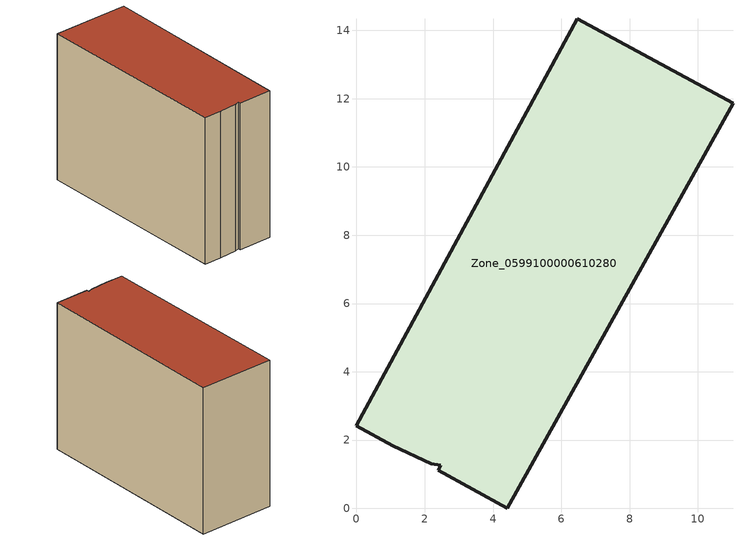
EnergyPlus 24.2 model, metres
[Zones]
Zone_0599100000610280
 floor ground (C_G): 6.46,14.35 11.03,11.86 4.42,0 2.39,1.11 2.47,1.27 2.19,1.31 1.07,1.84 0,2.42 z0
 wall outside (C_F): 11.03,11.86 6.46,14.35 0,2.42 1.07,1.84 2.19,1.31 2.47,1.27 2.39,1.11 4.42,0 11.03,11.86 z0:10
 roof outside (C_R): 1.07,1.84 2.19,1.31 2.47,1.27 2.39,1.11 4.42,0 11.03,11.86 6.46,14.35 0,2.42 z10
[BUILDING]
Pand.0599100000610280: North Axis=0; Terrain=City; Loads Convergence Tolerance Value=0.04; Temperature Convergence Tolerance Value=0.4; Solar Distribution=FullExterior; Maximum Number of Warmup Days=25; Minimum Number of Warmup Days=1
[Site:Location]
Rotterdam.The.Hague.AP_ZH_NLD Design_Conditions: Latitude=51.96; Longitude=4.45; Time Zone=1; Elevation=-4.5
[SITE:GROUNDTEMPERATURE:BUILDINGSURFACE]
18, 18, 18, 18, 18, 18, 18, 18, 18, 18, 18, 18
[MATERIAL] Thermal Absorptance=0.9; Solar Absorptance=0.7; Visible Absorptance=0.7
Name | Roughness | Thickness | Conductivity | Density | Specific Heat
G.TC.1946 | MediumSmooth | 0.15 | 1 | 540 | 1210
F.TC.1946 | Rough | 0.3 | 0.857143 | 1920 | 840
R.TC.1946 | MediumRough | 0.2 | 0.909091 | 1500 | 1000
[CONSTRUCTION]
C_G: G.TC.1946
C_F: F.TC.1946
C_R: R.TC.1946
[ZONE]
Zone_0599100000610280: Type=1; Multiplier=1; Ceiling Height=Autocalculate; Volume=Autocalculate; Floor Area=autocalculate; Part of Total Floor Area=Yes
[ZONEINFILTRATION:DESIGNFLOWRATE]
Infil_Zone_0599100000610280: Zone or ZoneList or Space or SpaceList=Zone_0599100000610280; Schedule=AlwaysOn; Design Flow Rate Calculation Method=Flow/Area; Flow Rate per Floor Area=0.003; Constant Term Coefficient=1; Temperature Term Coefficient=0; Velocity Term Coefficient=0; Velocity Squared Term Coefficient=0
[HVACTEMPLATE:ZONE:IDEALLOADSAIRSYSTEM]
Zone_0599100000610280: Maximum Heating Supply Air Temperature=50; Minimum Cooling Supply Air Temperature=13; Maximum Heating Supply Air Humidity Ratio=0.0156; Minimum Cooling Supply Air Humidity Ratio=0.0077; Heating Limit=NoLimit; Cooling Limit=NoLimit; Dehumidification Control Type=ConstantSensibleHeatRatio; Cooling Sensible Heat Ratio=0.7; Dehumidification Setpoint=60; Humidification Control Type=None; Humidification Setpoint=30; Outdoor Air Method=None; Outdoor Air Flow Rate per Person=0.00944; Outdoor Air Flow Rate per Zone Floor Area=0; Outdoor Air Flow Rate per Zone=0; Demand Controlled Ventilation Type=None; Outdoor Air Economizer Type=NoEconomizer; Heat Recovery Type=None; Sensible Heat Recovery Effectiveness=0.7; Latent Heat Recovery Effectiveness=0.65
[ZONECONTROL:THERMOSTAT]
ThermostatControl_Zone_0599100000610280: Zone or ZoneList=Zone_0599100000610280; Control Type Schedule=DualSetpointControlType; Control 1=Thermostat_Zone_0599100000610280; Temperature Difference Between Cutout And Setpoint=0
[THERMOSTATSETPOINT:DUALSETPOINT]
Thermostat_Zone_0599100000610280: Heating Setpoint Temperature Schedule=HeatingSetpoint_Zone_0599100000610280; Cooling Setpoint Temperature Schedule=CoolingSetpoint_Zone_0599100000610280
[SCHEDULE:COMPACT]
HeatingSetpoint_Zone_0599100000610280: Through: 12/31, For: AllDays, Until: 24:00, 21
CoolingSetpoint_Zone_0599100000610280: Through: 12/31, For: AllDays, Until: 24:00, 24
DualSetpointControlType: Through: 12/31, For: AllDays, Until: 24:00, 4
AlwaysOn: Through: 12/31, For: AllDays, Until: 24:00, 1
